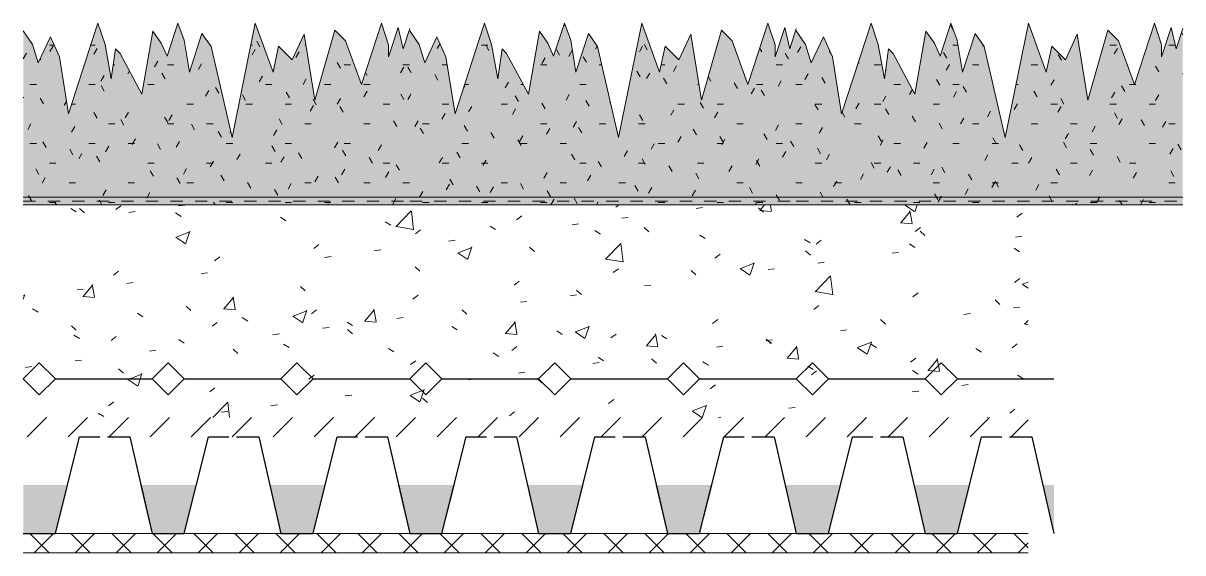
# Model space of a CAD drawing. Header units: metres. Extents: x -260 to 40, y -30 to 107.
import ezdxf

# ---------------------------------------------------------------- set-up
doc = ezdxf.new("R2010")
doc.units = ezdxf.units.M
doc.linetypes.add('Dash', pattern=[6.35, 3.175, -3.175])
doc.layers.add('A-DETL-GENF', color=92, linetype='Continuous', lineweight=18)
doc.layers.add('A-DETL-GENF-HDLN', color=1, linetype='Dash', lineweight=18)
pattern_1 = [(0, (8479.317, 1716.707), (20.32, 5.08), [1.676, -13.564, 1.676, -13.564, -81.28]), (0, (8479.317, 1716.707), (20.32, 5.08), [-30.48, 1.676, -28.804, 1.676, -13.564, -35.56]), (0, (8479.317, 1716.707), (20.32, 5.08), [-76.2, 1.676, -8.484, 1.676, -23.724]), (120, (8486.937, 1719.247), (-14.559409, 15.0576362), [1.676, -13.564, 1.676, -13.564, -81.28]), (120, (8486.937, 1719.247), (-14.559409, 15.0576362), [-30.48, 1.676, -28.804, 1.676, -13.564, -35.56]), (120, (8486.937, 1719.247), (-14.559409, 15.0576362), [-76.2, 1.676, -8.484, 1.676, -23.724]), (240, (8489.477, 1729.407), (-5.760591, -20.1376362), [1.676, -13.564, 1.676, -13.564, -81.28]), (240, (8489.477, 1729.407), (-5.760591, -20.1376362), [-30.48, 1.676, -28.804, 1.676, -13.564, -35.56]), (240, (8489.477, 1729.407), (-5.760591, -20.1376362), [-76.2, 1.676, -8.484, 1.676, -23.724])]

# ---------------------------------------------------------------- blocks, each defined once
blk = doc.blocks.new('47 mossedum_detail - maaiveld in detail-5030139-00_0 Basismaterialen')
at = {"layer": 'A-DETL-GENF', "lineweight": 25}
for points in [[(-160, 60), (-160, 105.59), (-161.7, 100.35), (-162.99, 105.92), (-165.47, 98.29), (-165.47, 101.39), (-167.33, 107), (-172.49, 91.13), (-176.6, 102.42), (-179.38, 105.2), (-184.56, 87.12), (-187.29, 104.14), (-190.38, 97.51), (-193.91, 101.04), (-195.35, 94.37), (-199.95, 107), (-205.96, 77.42), (-211.39, 100.93), (-213.76, 104.31), (-217.01, 94.29), (-218.35, 102.65), (-219.99, 107), (-222.77, 98.46), (-224.28, 101.86), (-226.44, 104.94), (-229.31, 88.63), (-234.93, 99.2), (-236.11, 100.38), (-237.2, 92.63), (-238.83, 101.53), (-240.66, 107), (-248.28, 83.54), (-250.65, 98.34), (-252.95, 103.51), (-256.11, 96.74), (-257.57, 101.53), (-260, 104.99), (-260, 60), (-186.89, 60)], [(-160, 60), (-60, 60), (-60, 105.59), (-61.7, 100.35), (-62.99, 105.92), (-65.47, 98.29), (-65.47, 101.39), (-67.33, 107), (-72.49, 91.13), (-76.6, 102.42), (-79.38, 105.2), (-84.56, 87.12), (-87.29, 104.14), (-90.38, 97.51), (-93.91, 101.04), (-95.35, 94.37), (-99.95, 107), (-105.96, 77.42), (-111.39, 100.93), (-113.76, 104.31), (-117.01, 94.29), (-118.35, 102.65), (-119.99, 107), (-122.77, 98.46), (-124.28, 101.86), (-126.44, 104.94), (-129.31, 88.63), (-134.93, 99.2), (-136.11, 100.38), (-137.2, 92.63), (-138.83, 101.53), (-140.66, 107), (-148.28, 83.54), (-150.65, 98.34), (-152.95, 103.51), (-156.11, 96.74), (-157.57, 101.53), (-160, 104.99), (-160, 89.51)], [(-60, 60), (40, 60), (40, 105.59), (38.3, 100.35), (37.01, 105.92), (34.53, 98.29), (34.53, 101.39), (32.67, 107), (27.51, 91.13), (23.4, 102.42), (20.62, 105.2), (15.44, 87.12), (12.71, 104.14), (9.62, 97.51), (6.09, 101.04), (4.65, 94.37), (0.05, 107), (-5.96, 77.42), (-11.39, 100.93), (-13.76, 104.31), (-17.01, 94.29), (-18.35, 102.65), (-19.99, 107), (-22.77, 98.46), (-24.28, 101.86), (-26.44, 104.94), (-29.31, 88.63), (-34.93, 99.2), (-36.11, 100.38), (-37.2, 92.63), (-38.83, 101.53), (-40.66, 107), (-48.28, 83.54), (-50.65, 98.34), (-52.95, 103.51), (-56.11, 96.74), (-57.57, 101.53), (-60, 104.99), (-60, 89.51)], [(-251.67, -25), (-248.54, -12.5), (-260, -12.5), (-260, -25)], [(-226.67, -25), (-226.67, -12.5), (-229.54, -12.5)], [(-218.33, -25), (-215.21, -12.5), (-226.67, -12.5), (-226.67, -25)], [(-193.33, -25), (-193.33, -12.5), (-196.21, -12.5)], [(-193.33, -25), (-185, -25), (-181.88, -12.5), (-193.33, -12.5)], [(-160, -25), (-160, -12.5), (-162.88, -12.5)], [(-151.67, -25), (-148.54, -12.5), (-160, -12.5), (-160, -25)], [(-126.67, -25), (-126.67, -12.5), (-129.54, -12.5)], [(-118.33, -25), (-115.21, -12.5), (-126.67, -12.5), (-126.67, -25)], [(-93.33, -25), (-93.33, -12.5), (-96.21, -12.5)], [(-85, -25), (-81.88, -12.5), (-93.33, -12.5), (-93.33, -25)], [(-60, -25), (-60, -12.5), (-62.88, -12.5)], [(-51.67, -25), (-48.54, -12.5), (-60, -12.5), (-60, -25)], [(-26.67, -25), (-26.67, -12.5), (-29.54, -12.5)], [(-18.33, -25), (-15.21, -12.5), (-26.67, -12.5), (-26.67, -25)], [(6.67, -25), (6.67, -12.5), (3.79, -12.5)]]:
    blk.add_hatch(color=256, dxfattribs=at).paths.add_polyline_path(points)
at = {"layer": 'A-DETL-GENF', "lineweight": 13}
h = blk.add_hatch(dxfattribs=at)
h.set_pattern_fill('FP_684', color=256, style=0, pattern_type=2)
h.set_pattern_definition(pattern_1)
h.paths.add_polyline_path([(-160, 60), (-160, 105.59), (-161.7, 100.35), (-162.99, 105.92), (-165.47, 98.29), (-165.47, 101.39), (-167.33, 107), (-172.49, 91.13), (-176.6, 102.42), (-179.38, 105.2), (-184.56, 87.12), (-187.29, 104.14), (-190.38, 97.51), (-193.91, 101.04), (-195.35, 94.37), (-199.95, 107), (-205.96, 77.42), (-211.39, 100.93), (-213.76, 104.31), (-217.01, 94.29), (-218.35, 102.65), (-219.99, 107), (-222.77, 98.46), (-224.28, 101.86), (-226.44, 104.94), (-229.31, 88.63), (-234.93, 99.2), (-236.11, 100.38), (-237.2, 92.63), (-238.83, 101.53), (-240.66, 107), (-248.28, 83.54), (-250.65, 98.34), (-252.95, 103.51), (-256.11, 96.74), (-257.57, 101.53), (-260, 104.99), (-260, 60), (-186.89, 60)])
h = blk.add_hatch(dxfattribs=at)
h.set_pattern_fill('FP_684', color=256, style=0, pattern_type=2)
h.set_pattern_definition(pattern_1)
h.paths.add_polyline_path([(-160, 60), (-60, 60), (-60, 105.59), (-61.7, 100.35), (-62.99, 105.92), (-65.47, 98.29), (-65.47, 101.39), (-67.33, 107), (-72.49, 91.13), (-76.6, 102.42), (-79.38, 105.2), (-84.56, 87.12), (-87.29, 104.14), (-90.38, 97.51), (-93.91, 101.04), (-95.35, 94.37), (-99.95, 107), (-105.96, 77.42), (-111.39, 100.93), (-113.76, 104.31), (-117.01, 94.29), (-118.35, 102.65), (-119.99, 107), (-122.77, 98.46), (-124.28, 101.86), (-126.44, 104.94), (-129.31, 88.63), (-134.93, 99.2), (-136.11, 100.38), (-137.2, 92.63), (-138.83, 101.53), (-140.66, 107), (-148.28, 83.54), (-150.65, 98.34), (-152.95, 103.51), (-156.11, 96.74), (-157.57, 101.53), (-160, 104.99), (-160, 89.51)])
h = blk.add_hatch(dxfattribs=at)
h.set_pattern_fill('FP_684', color=256, style=0, pattern_type=2)
h.set_pattern_definition(pattern_1)
h.paths.add_polyline_path([(-60, 60), (40, 60), (40, 105.59), (38.3, 100.35), (37.01, 105.92), (34.53, 98.29), (34.53, 101.39), (32.67, 107), (27.51, 91.13), (23.4, 102.42), (20.62, 105.2), (15.44, 87.12), (12.71, 104.14), (9.62, 97.51), (6.09, 101.04), (4.65, 94.37), (0.05, 107), (-5.96, 77.42), (-11.39, 100.93), (-13.76, 104.31), (-17.01, 94.29), (-18.35, 102.65), (-19.99, 107), (-22.77, 98.46), (-24.28, 101.86), (-26.44, 104.94), (-29.31, 88.63), (-34.93, 99.2), (-36.11, 100.38), (-37.2, 92.63), (-38.83, 101.53), (-40.66, 107), (-48.28, 83.54), (-50.65, 98.34), (-52.95, 103.51), (-56.11, 96.74), (-57.57, 101.53), (-60, 104.99), (-60, 89.51)])
h = blk.add_hatch(dxfattribs=at)
h.set_pattern_fill('FP_681', color=256, style=0, pattern_type=2)
h.set_pattern_definition([(50, (8479.317, 1716.707), (36.4365, -3.18771), [3.81, -41.91]), (355, (8479.317, 1716.707), (-7.04845, 38.21172), [3.048, -33.528]), (100.451, (8482.353, 1716.44), (29.38857, 35.02294), [3.238, -35.618]), (46.184, (8479.317, 1726.867), (54.21606, -8.40837), [5.715, -62.865]), (96.636, (8483.834, 1726.166), (47.4805, 49.48544), [4.857, -53.427]), (351.184, (8479.317, 1726.867), (47.48106, 49.4846), [4.572, -50.292]), (21, (8484.397, 1724.327), (30.32265, -20.4528), [3.81, -41.91]), (326, (8484.397, 1724.327), (12.3607, 36.83788), [3.048, -33.528]), (71.451, (8486.923, 1722.622), (42.68329, 16.3839), [3.238, -35.618]), (37.5, (8479.317, 1716.707), (0.618067, 16.91082), [1.676, -31.445, 1.676, -32.36, -33.655]), (37.5, (8479.317, 1716.707), (0.618067, 16.91082), [-67.158, 1.676, -31.979]), (7.5, (8479.317, 1716.707), (13.364138, 20.03578), [1.676, -17.729, 1.676, -30.683, -12.827]), (7.5, (8479.317, 1716.707), (13.364138, 20.03578), [-51.765, 1.676, -11.151]), (327.5, (8467.988, 1716.707), (27.118159, -1.146059), [1.676, -11.024, 1.676, -37.948, -52.578]), (327.5, (8467.988, 1716.707), (27.118159, -1.146059), [-52.324, 1.676, -50.902]), (317.5, (8462.908, 1716.707), (29.62579, 5.08507), [1.676, -14.834, 1.676, -24.638, -37.338]), (317.5, (8462.908, 1716.707), (29.62579, 5.08507), [-42.824, 1.676, -35.662])])
h.paths.add_polyline_path([(-148.28, 5), (0, 5), (0, 60), (-260, 60), (-260, 5), (-156.11, 5)])
h = blk.add_hatch(dxfattribs=at)
h.set_pattern_fill('FP_683', color=256, style=0, pattern_type=2)
h.set_pattern_definition([(45, (8479.317, 1716.707), (-5.303301, 5.303301), [])])
h.paths.add_polyline_path([(0, 0), (0, 5), (-260, 5), (-260, 0), (-186.89, 0)])
h = blk.add_hatch(dxfattribs=at)
h.set_pattern_fill('FP_682', color=256, style=0, pattern_type=2)
h.set_pattern_definition([(45, (8479.317, 1716.707), (-5.303301, 5.303301), []), (135, (8479.317, 1716.707), (-5.303301, -5.303301), [])])
h.paths.add_polyline_path([(-260, -30), (0, -30), (0, -25), (-260, -25)])
at = {"layer": 'A-DETL-GENF'}
for p, q in [((-240.66, 107), (-242.12, 102.49)), ((-238.83, 101.53), (-240.66, 107)), ((-219.99, 107), (-222.77, 98.46)), ((-218.35, 102.65), (-219.99, 107)), ((-199.95, 107), (-205.96, 77.42)), ((-195.35, 94.37), (-199.95, 107)), ((-179.38, 105.2), (-184.56, 87.12)), ((-176.6, 102.42), (-179.38, 105.2)), ((-167.33, 107), (-172.49, 91.13)), ((-165.47, 101.39), (-167.33, 107)), ((-162.99, 105.92), (-165.47, 98.29)), ((-161.7, 100.35), (-162.99, 105.92)), ((-160, 105.59), (-161.7, 100.35)), ((-140.66, 107), (-142.12, 102.49)), ((-138.83, 101.53), (-140.66, 107)), ((-119.99, 107), (-122.77, 98.46)), ((-118.35, 102.65), (-119.99, 107)), ((-99.95, 107), (-105.96, 77.42)), ((-95.35, 94.37), (-99.95, 107)), ((-79.38, 105.2), (-84.56, 87.12)), ((-76.6, 102.42), (-79.38, 105.2)), ((-67.33, 107), (-72.49, 91.13)), ((-65.47, 101.39), (-67.33, 107)), ((-62.99, 105.92), (-65.47, 98.29)), ((-61.7, 100.35), (-62.99, 105.92)), ((-60, 105.59), (-61.7, 100.35)), ((-40.66, 107), (-42.12, 102.49)), ((-38.83, 101.53), (-40.66, 107)), ((-19.99, 107), (-22.77, 98.46)), ((-18.35, 102.65), (-19.99, 107)), ((0.05, 107), (-5.96, 77.42)), ((4.65, 94.37), (0.05, 107)), ((20.62, 105.2), (15.44, 87.12)), ((23.4, 102.42), (20.62, 105.2)), ((32.67, 107), (27.51, 91.13)), ((34.53, 101.39), (32.67, 107)), ((37.01, 105.92), (34.53, 98.29)), ((38.3, 100.35), (37.01, 105.92)), ((40, 105.59), (38.3, 100.35)), ((-257.57, 101.53), (-260, 104.99)), ((-252.95, 103.51), (-256.11, 96.74)), ((-250.65, 98.34), (-252.95, 103.51)), ((-242.12, 102.49), (-248.28, 83.54)), ((-226.44, 104.94), (-229.31, 88.63)), ((-224.28, 101.86), (-226.44, 104.94)), ((-217.01, 94.29), (-218.35, 102.65)), ((-213.76, 104.31), (-217.01, 94.29)), ((-211.39, 100.93), (-213.76, 104.31)), ((-187.29, 104.14), (-190.38, 97.51)), ((-184.56, 87.12), (-187.29, 104.14)), ((-172.49, 91.13), (-176.6, 102.42)), ((-157.57, 101.53), (-160, 104.99)), ((-152.95, 103.51), (-156.11, 96.74)), ((-150.65, 98.34), (-152.95, 103.51)), ((-142.12, 102.49), (-148.28, 83.54)), ((-126.44, 104.94), (-129.31, 88.63)), ((-124.28, 101.86), (-126.44, 104.94)), ((-117.01, 94.29), (-118.35, 102.65)), ((-113.76, 104.31), (-117.01, 94.29)), ((-111.39, 100.93), (-113.76, 104.31)), ((-87.29, 104.14), (-90.38, 97.51)), ((-84.56, 87.12), (-87.29, 104.14)), ((-72.49, 91.13), (-76.6, 102.42)), ((-57.57, 101.53), (-60, 104.99)), ((-52.95, 103.51), (-56.11, 96.74)), ((-50.65, 98.34), (-52.95, 103.51)), ((-42.12, 102.49), (-48.28, 83.54)), ((-26.44, 104.94), (-29.31, 88.63)), ((-24.28, 101.86), (-26.44, 104.94)), ((-17.01, 94.29), (-18.35, 102.65)), ((-13.76, 104.31), (-17.01, 94.29)), ((-11.39, 100.93), (-13.76, 104.31)), ((12.71, 104.14), (9.62, 97.51)), ((15.44, 87.12), (12.71, 104.14)), ((27.51, 91.13), (23.4, 102.42)), ((-256.11, 96.74), (-257.57, 101.53)), ((-237.2, 92.63), (-238.83, 101.53)), ((-236.11, 100.38), (-237.2, 92.63)), ((-234.93, 99.2), (-236.11, 100.38)), ((-229.31, 88.63), (-234.93, 99.2)), ((-222.77, 98.46), (-224.28, 101.86)), ((-205.96, 77.42), (-211.39, 100.93)), ((-193.91, 101.04), (-195.35, 94.37)), ((-190.38, 97.51), (-193.91, 101.04)), ((-165.47, 98.29), (-165.47, 101.39)), ((-156.11, 96.74), (-157.57, 101.53)), ((-137.2, 92.63), (-138.83, 101.53)), ((-136.11, 100.38), (-137.2, 92.63)), ((-134.93, 99.2), (-136.11, 100.38)), ((-129.31, 88.63), (-134.93, 99.2)), ((-122.77, 98.46), (-124.28, 101.86)), ((-105.96, 77.42), (-111.39, 100.93)), ((-93.91, 101.04), (-95.35, 94.37)), ((-90.38, 97.51), (-93.91, 101.04)), ((-65.47, 98.29), (-65.47, 101.39)), ((-56.11, 96.74), (-57.57, 101.53)), ((-37.2, 92.63), (-38.83, 101.53)), ((-36.11, 100.38), (-37.2, 92.63)), ((-34.93, 99.2), (-36.11, 100.38)), ((-29.31, 88.63), (-34.93, 99.2)), ((-22.77, 98.46), (-24.28, 101.86)), ((-5.96, 77.42), (-11.39, 100.93)), ((6.09, 101.04), (4.65, 94.37)), ((9.62, 97.51), (6.09, 101.04)), ((34.53, 98.29), (34.53, 101.39)), ((-248.28, 83.54), (-250.65, 98.34)), ((-148.28, 83.54), (-150.65, 98.34)), ((-48.28, 83.54), (-50.65, 98.34)), ((-260, 62), (-160, 62)), ((-160, 62), (-60, 62)), ((-60, 62), (40, 62)), ((-260, 60), (-160, 60)), ((-160, 60), (-60, 60)), ((-60, 60), (40, 60)), ((-251.67, -25), (-248.54, -12.5)), ((-229.54, -12.5), (-226.67, -25)), ((-218.33, -25), (-215.21, -12.5)), ((-196.21, -12.5), (-193.33, -25)), ((-185, -25), (-181.88, -12.5)), ((-162.88, -12.5), (-160, -25)), ((-151.67, -25), (-148.54, -12.5)), ((-129.54, -12.5), (-126.67, -25)), ((-118.33, -25), (-115.21, -12.5)), ((-96.21, -12.5), (-93.33, -25)), ((-85, -25), (-81.88, -12.5)), ((-62.88, -12.5), (-60, -25)), ((-51.67, -25), (-48.54, -12.5)), ((-29.54, -12.5), (-26.67, -25)), ((-18.33, -25), (-15.21, -12.5)), ((3.79, -12.5), (6.67, -25)), ((-260, -25), (-251.67, -25)), ((-226.67, -25), (-218.33, -25)), ((-193.33, -25), (-185, -25)), ((-160, -25), (-151.67, -25)), ((-126.67, -25), (-118.33, -25)), ((-93.33, -25), (-85, -25)), ((-60, -25), (-51.67, -25)), ((-26.67, -25), (-18.33, -25)), ((-260, -30), (0, -30))]:
    blk.add_line(p, q, dxfattribs=at)
at = {"layer": 'A-DETL-GENF', "lineweight": 25}
for p, q in [((-260, 15), (-255.83, 19.17)), ((-251.67, 15), (-255.83, 19.17)), ((-226.67, 15), (-222.5, 19.17)), ((-218.33, 15), (-222.5, 19.17)), ((-193.33, 15), (-189.17, 19.17)), ((-185, 15), (-189.17, 19.17)), ((-160, 15), (-155.83, 19.17)), ((-151.67, 15), (-155.83, 19.17)), ((-126.67, 15), (-122.5, 19.17)), ((-118.33, 15), (-122.5, 19.17)), ((-93.33, 15), (-89.17, 19.17)), ((-85, 15), (-89.17, 19.17)), ((-60, 15), (-55.83, 19.17)), ((-51.67, 15), (-55.83, 19.17)), ((-26.67, 15), (-22.5, 19.17)), ((-18.33, 15), (-22.5, 19.17)), ((-260, 15), (-255.83, 10.83)), ((-251.67, 15), (-255.83, 10.83)), ((-251.67, 15), (-226.67, 15)), ((-226.67, 15), (-222.5, 10.83)), ((-218.33, 15), (-222.5, 10.83)), ((-218.33, 15), (-193.33, 15)), ((-193.33, 15), (-189.17, 10.83)), ((-185, 15), (-189.17, 10.83)), ((-185, 15), (-160, 15)), ((-160, 15), (-155.83, 10.83)), ((-151.67, 15), (-155.83, 10.83)), ((-151.67, 15), (-126.67, 15)), ((-126.67, 15), (-122.5, 10.83)), ((-118.33, 15), (-122.5, 10.83)), ((-118.33, 15), (-93.33, 15)), ((-93.33, 15), (-89.17, 10.83)), ((-85, 15), (-89.17, 10.83)), ((-85, 15), (-60, 15)), ((-60, 15), (-55.83, 10.83)), ((-51.67, 15), (-55.83, 10.83)), ((-51.67, 15), (-26.67, 15)), ((-26.67, 15), (-22.5, 10.83)), ((-18.33, 15), (-22.5, 10.83)), ((-18.33, 15), (6.67, 15)), ((-185, -25), (-178.75, 0)), ((-178.75, 0), (-173.5, 0)), ((-171.5, 0), (-165.75, 0)), ((-165.75, 0), (-160, -25)), ((-151.67, -25), (-145.42, 0)), ((-145.42, 0), (-140.17, 0)), ((-138.17, 0), (-132.42, 0)), ((-132.42, 0), (-126.67, -25)), ((-118.33, -25), (-112.08, 0)), ((-112.08, 0), (-106.83, 0)), ((-104.83, 0), (-99.08, 0)), ((-99.08, 0), (-93.33, -25)), ((-85, -25), (-78.75, 0)), ((-78.75, 0), (-73.5, 0)), ((-71.5, 0), (-65.75, 0)), ((-65.75, 0), (-60, -25)), ((-51.67, -25), (-45.42, 0)), ((-45.42, 0), (-40.17, 0)), ((-38.17, 0), (-32.42, 0)), ((-32.42, 0), (-26.67, -25)), ((-18.33, -25), (-12.08, 0)), ((-12.08, 0), (-6.83, 0)), ((-4.83, 0), (0.92, 0)), ((0.92, 0), (6.67, -25)), ((-251.67, -25), (-245.42, 0)), ((-245.42, 0), (-240.17, 0)), ((-238.17, 0), (-232.42, 0)), ((-232.42, 0), (-226.67, -25)), ((-218.33, -25), (-212.08, 0)), ((-212.08, 0), (-206.83, 0)), ((-204.83, 0), (-199.08, 0)), ((-199.08, 0), (-193.33, -25)), ((-260, -25), (-251.67, -25)), ((-226.67, -25), (-218.33, -25)), ((-193.33, -25), (-185, -25)), ((-160, -25), (-151.67, -25)), ((-126.67, -25), (-118.33, -25)), ((-93.33, -25), (-85, -25)), ((-60, -25), (-51.67, -25)), ((-26.67, -25), (-18.33, -25))]:
    blk.add_line(p, q, dxfattribs=at)
at = {"layer": 'A-DETL-GENF', "lineweight": 13}
for p, q in [((-226.67, -25), (-251.67, -25)), ((-193.33, -25), (-218.33, -25)), ((-160, -25), (-185, -25)), ((-126.67, -25), (-151.67, -25)), ((-93.33, -25), (-118.33, -25)), ((-60, -25), (-85, -25)), ((-26.67, -25), (-51.67, -25)), ((0, -25), (-18.33, -25))]:
    blk.add_line(p, q, dxfattribs=at)
at = {"layer": 'A-DETL-GENF-HDLN'}
for p, q in [((-260, 61), (-160, 61)), ((-160, 61), (-60, 61)), ((-60, 61), (40, 61))]:
    blk.add_line(p, q, dxfattribs=at)

msp = doc.modelspace()

# ---------------------------------------------------------------- block references
msp.add_blockref('47 mossedum_detail - maaiveld in detail-5030139-00_0 Basismaterialen', (0, 0))

doc.saveas('drawing.dxf')
